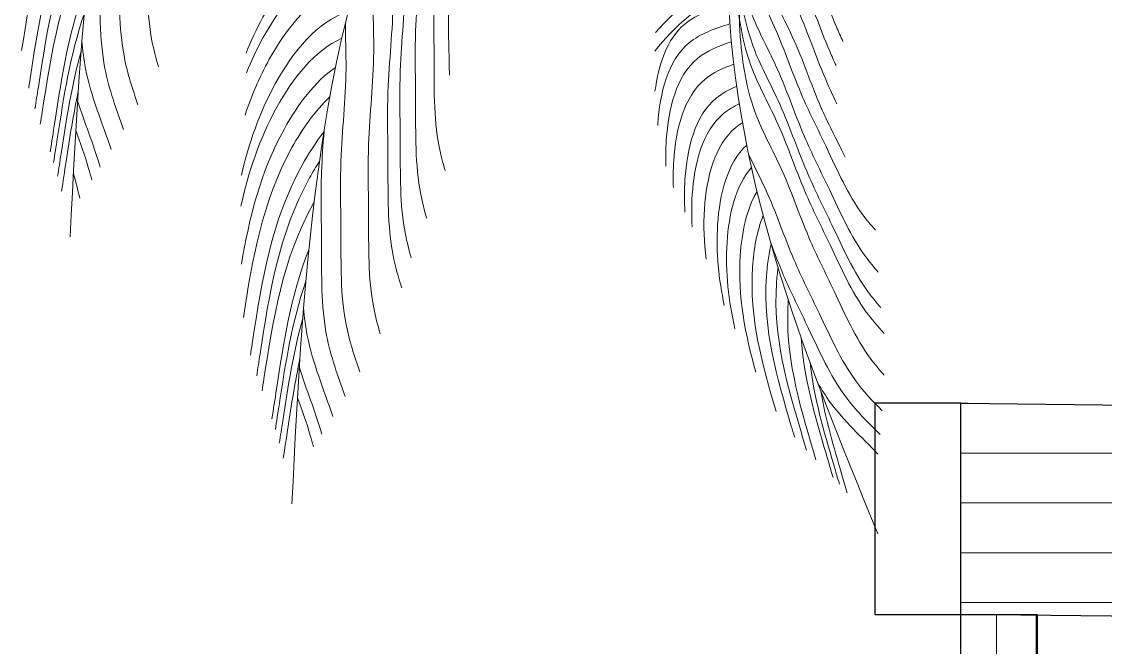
# Model space of a CAD drawing. Header units: inches. Extents: x 17.6 to 55, y 11.8 to 85.9.
# Drawn here: x 20.155 to 21.694, y 71.59 to 72.478 of the extents above; entities that cross this region are included whole.
import ezdxf

# ---------------------------------------------------------------- set-up
doc = ezdxf.new("R2010")
doc.units = ezdxf.units.IN
doc.header["$MEASUREMENT"] = 0
doc.layers.add('HATCH F 1 100', color=7, linetype='Continuous', lineweight=0, true_color=0xc9c9c9)
doc.layers.add('TREE G 1 100', color=7, linetype='Continuous', lineweight=9, true_color=0xbed3d5, transparency=0.6)
doc.layers.add('WALL 1 100', color=250, linetype='Continuous', lineweight=30)

msp = doc.modelspace()

# ---------------------------------------------------------------- hatches: boundary and pattern name
at = {"layer": 'HATCH F 1 100'}
h = msp.add_hatch(dxfattribs=at)
h.set_pattern_fill('JIS_WOOD', color=256, scale=0.1, angle=135, style=0)
h.set_pattern_definition([(180, (-1420.72358, -753.398604), (-7e-18, -0.070710678), [])])
h.paths.add_polyline_path([(21.4888, 71.9366), (22.897, 71.92), (22.897, 71.621), (21.4888, 71.6366)])
h = msp.add_hatch(dxfattribs=at)
h.set_pattern_fill('JIS_WOOD', color=256, scale=0.08, angle=45, style=0)
h.set_pattern_definition([(90, (-1415.131824, -753.383087), (-0.0565685424, 1e-17), [])])
h.paths.add_polyline_path([(21.4888, 71.6366), (21.5976, 71.6366), (21.5976, 69.4366), (21.4888, 69.4366)])
at = {"layer": 'TREE G 1 100'}
h = msp.add_hatch(dxfattribs=at)
h.set_pattern_fill('AR-CONC', color=256, scale=0.003, angle=-45, style=0)
h.set_pattern_definition([(5, (0, 0), (0.0138842124, -0.01654656), [0.00225, -0.02475]), (310, (0, 0), (0.0130130445, 0.018899765), [0.0018, -0.0198]), (55.451444, (0.001157, -0.001379), (0.0268972566, 0.002353205), [0.001912206, -0.0210342634]), (1.1842, (0.004243, 0.004243), (0.019128413, -0.026150802), [0.003375, -0.037125]), (51.635635, (0.005837, 0.002063), (0.04049135, 0.000837002), [0.00286831, -0.031551413]), (306.184164, (0.004243, 0.004243), (0.04049135, 0.000837002), [0.0027, -0.0297]), (336, (0.005303, 0.00106), (0.0041214743, -0.021203147), [0.00225, -0.02475]), (281, (0.005303, 0.00106), (0.020544253, 0.010221258), [0.0018, -0.0198]), (26.451445, (0.005647, -0.000706), (0.024665727, -0.010981889), [0.001912206, -0.0210342634]), (352.5, (0, 0), (0.0073196945, 0.00680379556), [0, -0.01956, 0, -0.0201, 0, -0.019875]), (322.5, (0, 0), (0.0139472835, 0.0027861883), [0, -0.01146, 0, -0.01911, 0, -0.007575]), (282.5, (-0.0047305, 0.0047305), (0.01084562285, -0.011802545), [0, -0.0075, 0, -0.0234, 0, -0.03105]), (272.5, (-0.006852, 0.006852), (0.0144947942, -0.0102476995), [0, -0.00975, 0, -0.01554, 0, -0.02205])])
edge = h.paths.add_edge_path()
edge.add_spline(control_points=[(21.8211, 71.3723), (21.8126, 71.3777), (21.779, 71.399), (21.7209, 71.4446), (21.7272, 71.5956), (21.7956, 71.7421), (21.7839, 71.8526), (21.7746, 71.9123)], knot_values=[1.600263, 1.600263, 1.600263, 1.600263, 1.633505, 1.728269, 1.956931, 2.186009, 2.445196, 2.445196, 2.445196, 2.445196], degree=3, periodic=0)
edge.add_spline(control_points=[(21.7746, 71.9123), (21.7526, 71.7183), (21.6664, 71.417), (21.6575, 71.1139), (21.661, 71.005)], knot_values=[1.911554, 1.911554, 1.911554, 1.911554, 2.772216, 3.253201, 3.253201, 3.253201, 3.253201], degree=3, periodic=0)
edge.add_spline(control_points=[(21.661, 71.005), (21.6649, 71.0108), (21.6965, 71.0593), (21.7128, 71.1497), (21.6895, 71.2737), (21.7484, 71.3364), (21.8026, 71.3374), (21.8164, 71.3372)], knot_values=[2.609062, 2.609062, 2.609062, 2.609062, 2.636603, 2.838848, 3.019942, 3.142875, 3.190033, 3.190033, 3.190033, 3.190033], degree=3, periodic=0)
edge.add_spline(control_points=[(21.8164, 71.3372), (21.8179, 71.3489), (21.8195, 71.3606), (21.8211, 71.3723)], knot_values=[2.589728, 2.589728, 2.589728, 2.589728, 2.641536, 2.641536, 2.641536, 2.641536], degree=3, periodic=0)

# ---------------------------------------------------------------- linework, layer by layer
for points in [[(20.224, 72.1726), (20.4058, 73.1656), (20.9997, 73.7226), (21.5935, 73.5289), (21.7511, 73.1051), (21.7511, 73.0445)], [(21.701, 73.2152), (21.701, 72.8438), (21.7826, 72.0104), (21.6738, 71.331), (21.7951, 69.9959), (21.811, 69.4531)]]:
    msp.add_spline(points, degree=3, dxfattribs=at)
for points, knots in [([(20.6092, 73.4818), (20.5913, 73.4533), (20.5405, 73.3632), (20.461, 73.2218), (20.3749, 73.0652), (20.3345, 72.9269), (20.3437, 72.8015), (20.3304, 72.6928), (20.3341, 72.572), (20.3316, 72.4803), (20.3458, 72.4263), (20.3495, 72.4142)], [1.112895, 1.112895, 1.112895, 1.112895, 1.260161, 1.564222, 1.825234, 2.043969, 2.181895, 2.373165, 2.5217, 2.71297, 2.768536, 2.768536, 2.768536, 2.768536]), ([(20.5389, 71.7937), (20.5557, 72.1302), (20.586, 72.7382), (21.1466, 73.4141), (21.5966, 73.3471), (21.7239, 73.2858)], [0, 0, 0, 0, 1.475291, 2.665233, 3.253618, 3.253618, 3.253618, 3.253618]), ([(21.3713, 71.751), (21.2653, 72.0091), (21.0739, 72.4754), (21.2558, 73.1795), (21.6166, 73.2878), (21.7336, 73.2867)], [0, 0, 0, 0, 1.475291, 2.665233, 3.253618, 3.253618, 3.253618, 3.253618]), ([(20.9241, 73.1028), (20.9062, 73.0743), (20.8554, 72.9842), (20.7759, 72.8428), (20.6898, 72.6862), (20.6494, 72.5479), (20.6586, 72.4225), (20.6453, 72.3138), (20.649, 72.1931), (20.6465, 72.1013), (20.6607, 72.0473), (20.6644, 72.0352)], [1.112895, 1.112895, 1.112895, 1.112895, 1.260161, 1.564222, 1.825234, 2.043969, 2.181895, 2.373165, 2.5217, 2.71297, 2.768536, 2.768536, 2.768536, 2.768536]), ([(20.8724, 73.0401), (20.8478, 72.9963), (20.7942, 72.9007), (20.7173, 72.7608), (20.6769, 72.6225), (20.6861, 72.4971), (20.6728, 72.3884), (20.6765, 72.2677), (20.6739, 72.1725), (20.69, 72.1155), (20.695, 72.1002)], [1.343994, 1.343994, 1.343994, 1.343994, 1.564222, 1.825234, 2.043969, 2.181895, 2.373165, 2.5217, 2.71297, 2.783294, 2.783294, 2.783294, 2.783294]), ([(20.8953, 73.0456), (20.8919, 73.0394), (20.8595, 72.9812), (20.8034, 72.8792), (20.763, 72.7409), (20.7722, 72.6154), (20.7619, 72.5316), (20.761, 72.4791), (20.7626, 72.4023)], [1.5331132, 1.5331132, 1.5331132, 1.5331132, 1.5642222, 1.8252336, 2.0439688, 2.1818949, 2.3731649, 2.4127051, 2.4127051, 2.4127051, 2.4127051]), ([(20.8325, 72.9847), (20.8055, 72.9362), (20.7555, 72.8433), (20.7162, 72.7089), (20.7254, 72.5835), (20.7121, 72.4748), (20.7158, 72.354), (20.7133, 72.2634), (20.727, 72.2104), (20.7303, 72.1994)], [1.58147, 1.58147, 1.58147, 1.58147, 1.825234, 2.043969, 2.181895, 2.373165, 2.5217, 2.71297, 2.763685, 2.763685, 2.763685, 2.763685]), ([(20.8106, 72.9281), (20.7837, 72.8795), (20.7336, 72.7867), (20.6944, 72.6523), (20.7036, 72.5268), (20.6903, 72.4181), (20.694, 72.2974), (20.6915, 72.2068), (20.7052, 72.1538), (20.7085, 72.1427)], [1.58147, 1.58147, 1.58147, 1.58147, 1.825234, 2.043969, 2.181895, 2.373165, 2.5217, 2.71297, 2.763685, 2.763685, 2.763685, 2.763685]), ([(21.2195, 72.9289), (21.2191, 72.923), (21.2153, 72.8681), (21.2092, 72.7718), (21.2277, 72.6539), (21.2788, 72.5632), (21.3006, 72.4967), (21.3184, 72.457), (21.3215, 72.4502)], [1.5331132, 1.5331132, 1.5331132, 1.5331132, 1.5642222, 1.8252336, 2.0439688, 2.1818949, 2.3731649, 2.4127051, 2.4127051, 2.4127051, 2.4127051]), ([(20.7926, 72.9225), (20.7898, 72.916), (20.7677, 72.8632), (20.7423, 72.7765), (20.7516, 72.651), (20.7383, 72.5424), (20.742, 72.4216), (20.7395, 72.331), (20.7532, 72.278), (20.7565, 72.2669)], [1.7943478, 1.7943478, 1.7943478, 1.7943478, 1.8252336, 2.0439688, 2.1818949, 2.3731649, 2.5217002, 2.7129703, 2.7636851, 2.7636851, 2.7636851, 2.7636851]), ([(21.2098, 72.8944), (21.2093, 72.8886), (21.2056, 72.8336), (21.1995, 72.7373), (21.2179, 72.6194), (21.2691, 72.5287), (21.2909, 72.4622), (21.3087, 72.4225), (21.3118, 72.4157)], [1.5331132, 1.5331132, 1.5331132, 1.5331132, 1.5642222, 1.8252336, 2.0439688, 2.1818949, 2.3731649, 2.4127051, 2.4127051, 2.4127051, 2.4127051]), ([(21.2054, 72.8893), (21.2043, 72.8725), (21.1997, 72.8066), (21.1929, 72.6994), (21.2113, 72.5816), (21.2625, 72.4908), (21.2862, 72.4186), (21.307, 72.3738), (21.3128, 72.3617)], [1.475147, 1.475147, 1.475147, 1.475147, 1.5642222, 1.8252336, 2.0439688, 2.1818949, 2.3731649, 2.4443488, 2.4443488, 2.4443488, 2.4443488]), ([(21.1988, 72.8678), (21.1953, 72.8401), (21.189, 72.7547), (21.1792, 72.6208), (21.1699, 72.473), (21.1883, 72.3552), (21.2395, 72.2644), (21.2678, 72.1783), (21.3131, 72.0891), (21.3435, 72.0194), (21.3733, 71.984), (21.3803, 71.9763)], [1.112895, 1.112895, 1.112895, 1.112895, 1.260161, 1.564222, 1.825234, 2.043969, 2.181895, 2.373165, 2.5217, 2.71297, 2.768536, 2.768536, 2.768536, 2.768536]), ([(20.3001, 72.8559), (20.3, 72.8341), (20.3032, 72.7684), (20.2911, 72.6693), (20.2948, 72.5485), (20.292, 72.4459), (20.3126, 72.3823), (20.3203, 72.3602)], [2.0859384, 2.0859384, 2.0859384, 2.0859384, 2.1818949, 2.3731649, 2.5217002, 2.7129703, 2.8154369, 2.8154369, 2.8154369, 2.8154369]), ([(21.1821, 72.8026), (21.1791, 72.7611), (21.1726, 72.6706), (21.1642, 72.5386), (21.1827, 72.4208), (21.2338, 72.33), (21.2621, 72.2439), (21.3075, 72.1547), (21.339, 72.0824), (21.3712, 72.0454), (21.3802, 72.0357)], [1.343994, 1.343994, 1.343994, 1.343994, 1.564222, 1.825234, 2.043969, 2.181895, 2.373165, 2.5217, 2.71297, 2.783294, 2.783294, 2.783294, 2.783294]), ([(21.1973, 72.8148), (21.1969, 72.8089), (21.1931, 72.7539), (21.187, 72.6577), (21.2055, 72.5398), (21.2566, 72.449), (21.2785, 72.3825), (21.2962, 72.3429), (21.3245, 72.2859)], [1.5331132, 1.5331132, 1.5331132, 1.5331132, 1.5642222, 1.8252336, 2.0439688, 2.1818949, 2.3731649, 2.4127051, 2.4127051, 2.4127051, 2.4127051]), ([(20.1551, 72.4372), (20.1679, 72.5195), (20.1856, 72.628), (20.2567, 72.7306), (20.278, 72.7503)], [0.112686, 0.112686, 0.112686, 0.112686, 0.4791617, 0.6032975, 0.6032975, 0.6032975, 0.6032975]), ([(21.1716, 72.747), (21.1686, 72.7011), (21.1638, 72.6139), (21.1817, 72.4993), (21.2328, 72.4086), (21.2611, 72.3225), (21.3065, 72.2333), (21.3365, 72.1645), (21.3654, 72.1296), (21.3718, 72.1225)], [1.58147, 1.58147, 1.58147, 1.58147, 1.825234, 2.043969, 2.181895, 2.373165, 2.5217, 2.71297, 2.763685, 2.763685, 2.763685, 2.763685]), ([(20.1651, 72.3838), (20.1661, 72.3903), (20.1803, 72.4822), (20.1965, 72.5898), (20.2579, 72.6858), (20.2695, 72.7004)], [0.0708052, 0.0708052, 0.0708052, 0.0708052, 0.0996259, 0.4791617, 0.5560638, 0.5560638, 0.5560638, 0.5560638]), ([(20.2697, 72.7016), (20.2683, 72.6824), (20.2643, 72.6293), (20.2673, 72.5328), (20.2643, 72.4232), (20.2895, 72.3537), (20.2997, 72.3251)], [2.288457, 2.288457, 2.288457, 2.288457, 2.3731649, 2.5217002, 2.7129703, 2.8454142, 2.8454142, 2.8454142, 2.8454142]), ([(21.1752, 72.6969), (21.1722, 72.651), (21.1674, 72.5638), (21.1853, 72.4492), (21.2364, 72.3584), (21.2647, 72.2723), (21.3101, 72.1831), (21.3401, 72.1143), (21.3691, 72.0794), (21.3754, 72.0723)], [1.58147, 1.58147, 1.58147, 1.58147, 1.825234, 2.043969, 2.181895, 2.373165, 2.5217, 2.71297, 2.763685, 2.763685, 2.763685, 2.763685]), ([(21.1637, 72.6863), (21.1639, 72.6805), (21.1659, 72.6332), (21.1775, 72.5592), (21.2286, 72.4684), (21.2569, 72.3823), (21.3023, 72.2931), (21.3323, 72.2243), (21.3612, 72.1894), (21.3676, 72.1823)], [1.7943478, 1.7943478, 1.7943478, 1.7943478, 1.8252336, 2.0439688, 2.1818949, 2.3731649, 2.5217002, 2.7129703, 2.7636851, 2.7636851, 2.7636851, 2.7636851]), ([(20.174, 72.3546), (20.1756, 72.3649), (20.1905, 72.4606), (20.2059, 72.563), (20.2582, 72.651), (20.2632, 72.6587)], [0.0540194, 0.0540194, 0.0540194, 0.0540194, 0.0996259, 0.4791617, 0.5161661, 0.5161661, 0.5161661, 0.5161661]), ([(20.1816, 72.3328), (20.1825, 72.3384), (20.1966, 72.4294), (20.2101, 72.5196), (20.2553, 72.6008), (20.2556, 72.6014)], [0.0748187, 0.0748187, 0.0748187, 0.0748187, 0.0996259, 0.4791617, 0.4819867, 0.4819867, 0.4819867, 0.4819867]), ([(20.4738, 72.4334), (20.4806, 72.4506), (20.5103, 72.5143), (20.5697, 72.5884), (20.632, 72.5917), (20.646, 72.5911)], [0.3997982, 0.3997982, 0.3997982, 0.3997982, 0.4791617, 0.6974127, 0.7579925, 0.7579925, 0.7579925, 0.7579925]), ([(20.4743, 72.4055), (20.481, 72.4222), (20.5107, 72.4855), (20.5676, 72.5565), (20.6264, 72.562), (20.6373, 72.562)], [0.4019328, 0.4019328, 0.4019328, 0.4019328, 0.4791617, 0.6974127, 0.7453388, 0.7453388, 0.7453388, 0.7453388]), ([(20.1956, 72.2932), (20.1978, 72.3073), (20.2104, 72.3886), (20.2226, 72.4688), (20.2481, 72.5333)], [0.0374314, 0.0374314, 0.0374314, 0.0374314, 0.0996259, 0.3982648, 0.3982648, 0.3982648, 0.3982648]), ([(20.4725, 72.3456), (20.4813, 72.3723), (20.5121, 72.4456), (20.5722, 72.5206), (20.6238, 72.53), (20.6285, 72.5305)], [0.3565673, 0.3565673, 0.3565673, 0.3565673, 0.4791617, 0.6974127, 0.7188521, 0.7188521, 0.7188521, 0.7188521]), ([(20.4671, 72.2604), (20.4776, 72.3046), (20.5076, 72.3938), (20.575, 72.4789), (20.6187, 72.4925)], [0.2786719, 0.2786719, 0.2786719, 0.2786719, 0.4791617, 0.6896044, 0.6896044, 0.6896044, 0.6896044]), ([(21.0546, 72.3793), (21.0594, 72.4167), (21.0794, 72.4783), (21.138, 72.4964), (21.1616, 72.5037)], [0.5121811, 0.5121811, 0.5121811, 0.5121811, 0.6974127, 0.822224, 0.822224, 0.822224, 0.822224]), ([(20.2005, 72.2782), (20.2022, 72.2895), (20.2133, 72.3607), (20.224, 72.4311), (20.2439, 72.489)], [0.0496618, 0.0496618, 0.0496618, 0.0496618, 0.0996259, 0.3658869, 0.3658869, 0.3658869, 0.3658869]), ([(20.615, 72.477), (20.6149, 72.4551), (20.6181, 72.3894), (20.606, 72.2903), (20.6097, 72.1695), (20.6069, 72.0669), (20.6275, 72.0034), (20.6352, 71.9812)], [2.0859384, 2.0859384, 2.0859384, 2.0859384, 2.1818949, 2.3731649, 2.5217002, 2.7129703, 2.8154369, 2.8154369, 2.8154369, 2.8154369]), ([(21.0585, 72.3309), (21.0585, 72.3315), (21.0614, 72.3758), (21.0786, 72.4472), (21.1397, 72.4683), (21.161, 72.475)], [0.4761497, 0.4761497, 0.4761497, 0.4761497, 0.4791617, 0.6974127, 0.8106512, 0.8106512, 0.8106512, 0.8106512]), ([(20.2407, 72.4508), (20.2417, 72.4376), (20.2483, 72.3848), (20.2693, 72.335), (20.2822, 72.2966)], [2.6546206, 2.6546206, 2.6546206, 2.6546206, 2.7129703, 2.8893044, 2.8893044, 2.8893044, 2.8893044]), ([(20.4665, 72.2163), (20.4772, 72.2639), (20.5056, 72.3528), (20.5711, 72.4376), (20.6098, 72.4545)], [0.2633948, 0.2633948, 0.2633948, 0.2633948, 0.4791617, 0.6720635, 0.6720635, 0.6720635, 0.6720635]), ([(21.0701, 72.2732), (21.0697, 72.2855), (21.0703, 72.3408), (21.0897, 72.4212), (21.1453, 72.4438), (21.1631, 72.4496)], [0.4160856, 0.4160856, 0.4160856, 0.4160856, 0.4791617, 0.6974127, 0.7929618, 0.7929618, 0.7929618, 0.7929618]), ([(20.2061, 72.2587), (20.2078, 72.2693), (20.2171, 72.3291), (20.2261, 72.3883), (20.2395, 72.4362)], [0.0524651, 0.0524651, 0.0524651, 0.0524651, 0.0996259, 0.3181, 0.3181, 0.3181, 0.3181]), ([(21.0808, 72.2427), (21.0803, 72.2553), (21.0808, 72.3109), (21.0996, 72.389), (21.1514, 72.4124), (21.1665, 72.4177)], [0.4142038, 0.4142038, 0.4142038, 0.4142038, 0.4791617, 0.6974127, 0.7799823, 0.7799823, 0.7799823, 0.7799823]), ([(20.4671, 72.1338), (20.4784, 72.1994), (20.5021, 72.2988), (20.5713, 72.3931), (20.601, 72.4132)], [0.1853425, 0.1853425, 0.1853425, 0.1853425, 0.4791617, 0.6383319, 0.6383319, 0.6383319, 0.6383319]), ([(21.0971, 72.2075), (21.0962, 72.2227), (21.096, 72.281), (21.1144, 72.3574), (21.1599, 72.3818), (21.1706, 72.3863)], [0.3997982, 0.3997982, 0.3997982, 0.3997982, 0.4791617, 0.6974127, 0.7579925, 0.7579925, 0.7579925, 0.7579925]), ([(20.2117, 72.2373), (20.2139, 72.2515), (20.2213, 72.2991), (20.2285, 72.3464), (20.2355, 72.3793)], [0.0367741, 0.0367741, 0.0367741, 0.0367741, 0.0996259, 0.2482497, 0.2482497, 0.2482497, 0.2482497]), ([(20.47, 72.0582), (20.4828, 72.1405), (20.5005, 72.2491), (20.5716, 72.3517), (20.5929, 72.3713)], [0.112686, 0.112686, 0.112686, 0.112686, 0.4791617, 0.6032975, 0.6032975, 0.6032975, 0.6032975]), ([(20.2346, 72.3657), (20.2445, 72.335), (20.2571, 72.3042), (20.2663, 72.2724), (20.2665, 72.2717)], [2.782828, 2.782828, 2.782828, 2.782828, 2.9243845, 2.9271908, 2.9271908, 2.9271908, 2.9271908]), ([(21.1073, 72.1868), (21.1065, 72.2016), (21.1064, 72.2595), (21.1241, 72.3328), (21.1662, 72.3576), (21.1743, 72.3614)], [0.4019328, 0.4019328, 0.4019328, 0.4019328, 0.4791617, 0.6974127, 0.7453388, 0.7453388, 0.7453388, 0.7453388]), ([(20.232, 72.3238), (20.2384, 72.3059), (20.2468, 72.2827), (20.2532, 72.2589), (20.2547, 72.2535)], [2.8413498, 2.8413498, 2.8413498, 2.8413498, 2.9243845, 2.9487665, 2.9487665, 2.9487665, 2.9487665]), ([(21.1271, 72.1412), (21.1243, 72.1643), (21.1215, 72.2301), (21.1401, 72.3075), (21.1755, 72.3327), (21.1788, 72.3348)], [0.3565673, 0.3565673, 0.3565673, 0.3565673, 0.4791617, 0.6974127, 0.7188521, 0.7188521, 0.7188521, 0.7188521]), ([(20.48, 72.0049), (20.481, 72.0114), (20.4952, 72.1033), (20.5114, 72.2108), (20.5728, 72.3068), (20.5844, 72.3214)], [0.0708052, 0.0708052, 0.0708052, 0.0708052, 0.0996259, 0.4791617, 0.5560638, 0.5560638, 0.5560638, 0.5560638]), ([(20.5846, 72.3227), (20.5832, 72.3034), (20.5792, 72.2503), (20.5822, 72.1538), (20.5791, 72.0442), (20.6044, 71.9747), (20.6146, 71.9461)], [2.288457, 2.288457, 2.288457, 2.288457, 2.3731649, 2.5217002, 2.7129703, 2.8454142, 2.8454142, 2.8454142, 2.8454142]), ([(21.153, 72.0754), (21.1453, 72.1123), (21.1364, 72.1897), (21.1569, 72.2772), (21.1849, 72.3029)], [0.2786719, 0.2786719, 0.2786719, 0.2786719, 0.4791617, 0.6896044, 0.6896044, 0.6896044, 0.6896044]), ([(20.4889, 71.9756), (20.4905, 71.9859), (20.5054, 72.0816), (20.5208, 72.184), (20.5731, 72.2721), (20.5781, 72.2797)], [0.0540194, 0.0540194, 0.0540194, 0.0540194, 0.0996259, 0.4791617, 0.5161661, 0.5161661, 0.5161661, 0.5161661]), ([(21.1876, 72.2899), (21.1952, 72.2735), (21.2208, 72.2253), (21.2466, 72.1468), (21.292, 72.0576), (21.326, 71.9797), (21.3638, 71.9393), (21.3774, 71.9255)], [2.0859384, 2.0859384, 2.0859384, 2.0859384, 2.1818949, 2.3731649, 2.5217002, 2.7129703, 2.8154369, 2.8154369, 2.8154369, 2.8154369]), ([(21.1682, 72.0422), (21.1594, 72.0816), (21.1494, 72.1583), (21.1686, 72.2449), (21.1916, 72.2712)], [0.2633948, 0.2633948, 0.2633948, 0.2633948, 0.4791617, 0.6720635, 0.6720635, 0.6720635, 0.6720635]), ([(21.1977, 71.9806), (21.1831, 72.0337), (21.1658, 72.1166), (21.1844, 72.2117), (21.1995, 72.2371)], [0.1853425, 0.1853425, 0.1853425, 0.1853425, 0.4791617, 0.6383319, 0.6383319, 0.6383319, 0.6383319]), ([(20.4965, 71.9539), (20.4974, 71.9595), (20.5115, 72.0504), (20.525, 72.1407), (20.5702, 72.2218), (20.5705, 72.2224)], [0.0748187, 0.0748187, 0.0748187, 0.0748187, 0.0996259, 0.4791617, 0.4819867, 0.4819867, 0.4819867, 0.4819867]), ([(21.2265, 71.9249), (21.207, 71.9911), (21.1821, 72.0787), (21.1992, 72.1807), (21.2083, 72.2029)], [0.112686, 0.112686, 0.112686, 0.112686, 0.4791617, 0.6032975, 0.6032975, 0.6032975, 0.6032975]), ([(20.5105, 71.9143), (20.5127, 71.9283), (20.5253, 72.0096), (20.5374, 72.0898), (20.563, 72.1543)], [0.0374314, 0.0374314, 0.0374314, 0.0374314, 0.0996259, 0.3982648, 0.3982648, 0.3982648, 0.3982648]), ([(21.2527, 71.8885), (21.2512, 71.8937), (21.2295, 71.9676), (21.2037, 72.0539), (21.2159, 72.1474), (21.2195, 72.1625)], [0.0708052, 0.0708052, 0.0708052, 0.0708052, 0.0996259, 0.4791617, 0.5560638, 0.5560638, 0.5560638, 0.5560638]), ([(21.2192, 72.1635), (21.2249, 72.1486), (21.2406, 72.1074), (21.2769, 72.0361), (21.3132, 71.9529), (21.3566, 71.9097), (21.3744, 71.8919)], [2.288457, 2.288457, 2.288457, 2.288457, 2.3731649, 2.5217002, 2.7129703, 2.8454142, 2.8454142, 2.8454142, 2.8454142]), ([(21.2698, 71.8697), (21.2673, 71.878), (21.2448, 71.955), (21.2202, 72.0372), (21.2284, 72.1216), (21.2294, 72.129)], [0.0540194, 0.0540194, 0.0540194, 0.0540194, 0.0996259, 0.4791617, 0.5161661, 0.5161661, 0.5161661, 0.5161661]), ([(20.5154, 71.8993), (20.5171, 71.9105), (20.5282, 71.9818), (20.5389, 72.0521), (20.5588, 72.11)], [0.0496618, 0.0496618, 0.0496618, 0.0496618, 0.0996259, 0.3658869, 0.3658869, 0.3658869, 0.3658869]), ([(21.2831, 71.8561), (21.2818, 71.8606), (21.2603, 71.9337), (21.2387, 72.0061), (21.2439, 72.0828), (21.244, 72.0834)], [0.0748187, 0.0748187, 0.0748187, 0.0748187, 0.0996259, 0.4791617, 0.4819867, 0.4819867, 0.4819867, 0.4819867]), ([(20.5556, 72.0718), (20.5566, 72.0586), (20.5632, 72.0058), (20.5842, 71.956), (20.5971, 71.9176)], [2.6546206, 2.6546206, 2.6546206, 2.6546206, 2.7129703, 2.8893044, 2.8893044, 2.8893044, 2.8893044]), ([(20.521, 71.8797), (20.5227, 71.8903), (20.532, 71.9501), (20.541, 72.0094), (20.5544, 72.0572)], [0.0524651, 0.0524651, 0.0524651, 0.0524651, 0.0996259, 0.3181, 0.3181, 0.3181, 0.3181]), ([(21.3075, 71.8313), (21.3042, 71.8426), (21.2851, 71.908), (21.2659, 71.9724), (21.2623, 72.0297)], [0.0374314, 0.0374314, 0.0374314, 0.0374314, 0.0996259, 0.3982648, 0.3982648, 0.3982648, 0.3982648]), ([(20.5265, 71.8583), (20.5288, 71.8725), (20.5362, 71.9201), (20.5434, 71.9674), (20.5504, 72.0003)], [0.0367741, 0.0367741, 0.0367741, 0.0367741, 0.0996259, 0.2482497, 0.2482497, 0.2482497, 0.2482497]), ([(20.5495, 71.9867), (20.5594, 71.956), (20.572, 71.9252), (20.5812, 71.8934), (20.5814, 71.8928)], [2.782828, 2.782828, 2.782828, 2.782828, 2.9243845, 2.9271908, 2.9271908, 2.9271908, 2.9271908]), ([(21.3165, 71.8218), (21.3138, 71.8309), (21.297, 71.8882), (21.2802, 71.9447), (21.2748, 71.995)], [0.0496618, 0.0496618, 0.0496618, 0.0496618, 0.0996259, 0.3658869, 0.3658869, 0.3658869, 0.3658869]), ([(21.2858, 71.9653), (21.2913, 71.9558), (21.3148, 71.9185), (21.3481, 71.8886), (21.3713, 71.8644)], [2.6546206, 2.6546206, 2.6546206, 2.6546206, 2.7129703, 2.8893044, 2.8893044, 2.8893044, 2.8893044]), ([(21.3276, 71.8091), (21.3251, 71.8177), (21.311, 71.8658), (21.2969, 71.9134), (21.2901, 71.954)], [0.0524651, 0.0524651, 0.0524651, 0.0524651, 0.0996259, 0.3181, 0.3181, 0.3181, 0.3181]), ([(20.5469, 71.9448), (20.5533, 71.9269), (20.5617, 71.9037), (20.5681, 71.8799), (20.5696, 71.8745)], [2.8413498, 2.8413498, 2.8413498, 2.8413498, 2.9243845, 2.9487665, 2.9487665, 2.9487665, 2.9487665])]:
    msp.add_open_spline(points, degree=3, knots=knots, dxfattribs=at)
for points in [[(21.0554, 72.4628), (21.084, 72.4955), (21.1199, 72.5217), (21.1578, 72.546)], [(21.0544, 72.4361), (21.0823, 72.4724), (21.1189, 72.5009), (21.1583, 72.5267)], [(20.2286, 72.2628), (20.2318, 72.2511), (20.2347, 72.2393), (20.2377, 72.2276)]]:
    msp.add_open_spline(points, degree=3, dxfattribs=at)
at = {"layer": 'WALL 1 100'}
for points in [[(21.4888, 71.9366), (21.3667, 71.9366), (21.3667, 71.6366)], [(21.4888, 71.9366), (22.897, 71.92), (22.897, 71.621), (21.4888, 71.6366), (21.4888, 71.9366)], [(21.5976, 71.6366), (21.5976, 69.4366), (21.4888, 69.4366), (21.4888, 71.9366)], [(21.3667, 71.6366), (21.5976, 71.6366)]]:
    msp.add_lwpolyline(points, dxfattribs=at)

doc.saveas('drawing.dxf')
